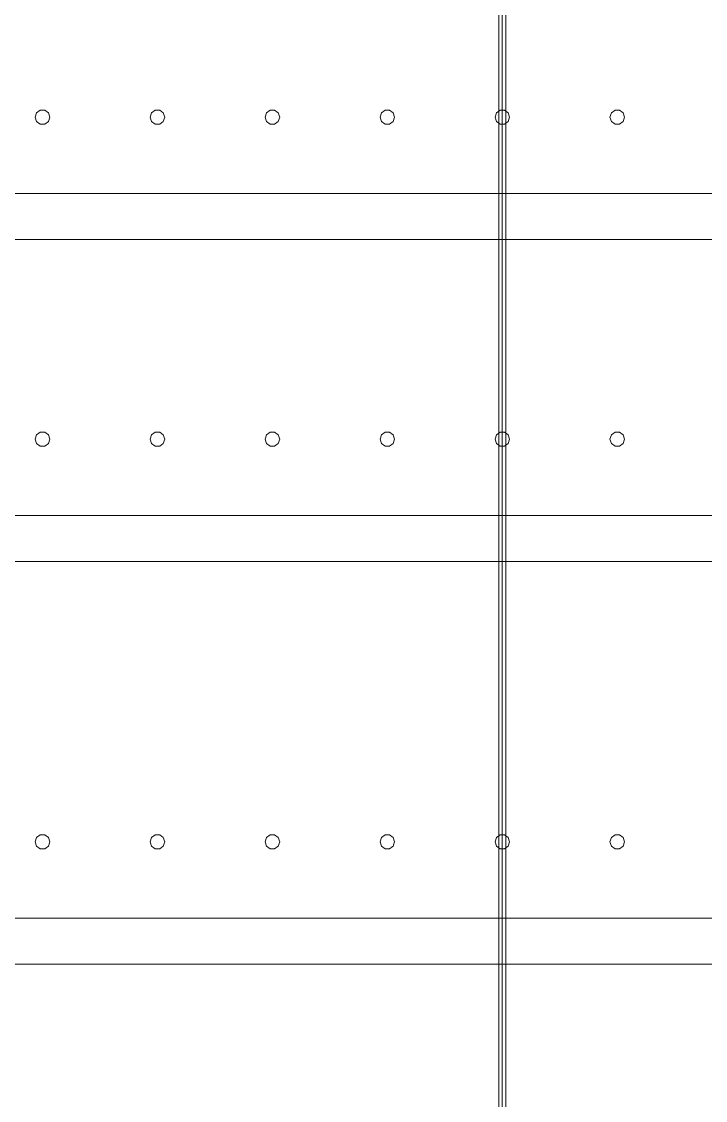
# Model space of a CAD drawing. Header units: millimetres. Extents: x -1970 to 59977, y -50268 to 6837.
# Drawn here: x 57421 to 58016, y 882 to 1820 of the extents above; entities that cross this region are included whole.
import ezdxf

# ---------------------------------------------------------------- set-up
doc = ezdxf.new("R2010")
doc.units = ezdxf.units.MM
doc.layers.add('lateral_secador', color=7, linetype='Continuous', lineweight=0)

msp = doc.modelspace()

# ---------------------------------------------------------------- linework, layer by layer
at = {"layer": 'lateral_secador'}
for p, q in [((57836.253, 2925), (57836.253, 60)), ((57839.253, 0), (57839.253, 2925)), ((57842.253, 60), (57842.253, 2925)), ((57434.116, 1740.082), (57432.903, 1736.35)), ((57432.903, 1736.35), (57434.116, 1732.618)), ((57437.291, 1742.389), (57434.116, 1740.082)), ((57441.215, 1742.389), (57437.291, 1742.389)), ((57444.39, 1740.082), (57441.215, 1742.389)), ((57445.603, 1736.35), (57444.39, 1740.082)), ((57444.39, 1732.618), (57445.603, 1736.35)), ((57534.116, 1740.082), (57532.903, 1736.35)), ((57532.903, 1736.35), (57534.116, 1732.618)), ((57537.291, 1742.389), (57534.116, 1740.082)), ((57541.215, 1742.389), (57537.291, 1742.389)), ((57544.39, 1740.082), (57541.215, 1742.389)), ((57545.603, 1736.35), (57544.39, 1740.082)), ((57544.39, 1732.618), (57545.603, 1736.35)), ((57634.116, 1740.082), (57632.903, 1736.35)), ((57632.903, 1736.35), (57634.116, 1732.618)), ((57637.291, 1742.389), (57634.116, 1740.082)), ((57641.215, 1742.389), (57637.291, 1742.389)), ((57644.39, 1740.082), (57641.215, 1742.389)), ((57645.603, 1736.35), (57644.39, 1740.082)), ((57644.39, 1732.618), (57645.603, 1736.35)), ((57734.116, 1740.082), (57732.903, 1736.35)), ((57732.903, 1736.35), (57734.116, 1732.618)), ((57737.291, 1742.389), (57734.116, 1740.082)), ((57741.215, 1742.389), (57737.291, 1742.389)), ((57744.39, 1740.082), (57741.215, 1742.389)), ((57745.603, 1736.35), (57744.39, 1740.082)), ((57744.39, 1732.618), (57745.603, 1736.35)), ((57834.116, 1740.082), (57832.903, 1736.35)), ((57832.903, 1736.35), (57834.116, 1732.618)), ((57837.291, 1742.389), (57834.116, 1740.082)), ((57841.215, 1742.389), (57837.291, 1742.389)), ((57844.39, 1740.082), (57841.215, 1742.389)), ((57845.603, 1736.35), (57844.39, 1740.082)), ((57844.39, 1732.618), (57845.603, 1736.35)), ((57934.116, 1740.082), (57932.903, 1736.35)), ((57932.903, 1736.35), (57934.116, 1732.618)), ((57937.291, 1742.389), (57934.116, 1740.082)), ((57941.215, 1742.389), (57937.291, 1742.389)), ((57944.39, 1740.082), (57941.215, 1742.389)), ((57945.603, 1736.35), (57944.39, 1740.082)), ((57944.39, 1732.618), (57945.603, 1736.35)), ((57434.116, 1732.618), (57437.291, 1730.311)), ((57437.291, 1730.311), (57441.215, 1730.311)), ((57441.215, 1730.311), (57444.39, 1732.618)), ((57534.116, 1732.618), (57537.291, 1730.311)), ((57537.291, 1730.311), (57541.215, 1730.311)), ((57541.215, 1730.311), (57544.39, 1732.618)), ((57634.116, 1732.618), (57637.291, 1730.311)), ((57637.291, 1730.311), (57641.215, 1730.311)), ((57641.215, 1730.311), (57644.39, 1732.618)), ((57734.116, 1732.618), (57737.291, 1730.311)), ((57737.291, 1730.311), (57741.215, 1730.311)), ((57741.215, 1730.311), (57744.39, 1732.618)), ((57834.116, 1732.618), (57837.291, 1730.311)), ((57837.291, 1730.311), (57841.215, 1730.311)), ((57841.215, 1730.311), (57844.39, 1732.618)), ((57934.116, 1732.618), (57937.291, 1730.311)), ((57937.291, 1730.311), (57941.215, 1730.311)), ((57941.215, 1730.311), (57944.39, 1732.618)), ((39189.253, 1670), (58489.253, 1670)), ((39189.253, 1630), (58489.253, 1630)), ((57434.116, 1460.082), (57432.903, 1456.35)), ((57432.903, 1456.35), (57434.116, 1452.618)), ((57437.291, 1462.389), (57434.116, 1460.082)), ((57441.215, 1462.389), (57437.291, 1462.389)), ((57444.39, 1460.082), (57441.215, 1462.389)), ((57445.603, 1456.35), (57444.39, 1460.082)), ((57444.39, 1452.618), (57445.603, 1456.35)), ((57534.116, 1460.082), (57532.903, 1456.35)), ((57532.903, 1456.35), (57534.116, 1452.618)), ((57537.291, 1462.389), (57534.116, 1460.082)), ((57541.215, 1462.389), (57537.291, 1462.389)), ((57544.39, 1460.082), (57541.215, 1462.389)), ((57545.603, 1456.35), (57544.39, 1460.082)), ((57544.39, 1452.618), (57545.603, 1456.35)), ((57634.116, 1460.082), (57632.903, 1456.35)), ((57632.903, 1456.35), (57634.116, 1452.618)), ((57637.291, 1462.389), (57634.116, 1460.082)), ((57641.215, 1462.389), (57637.291, 1462.389)), ((57644.39, 1460.082), (57641.215, 1462.389)), ((57645.603, 1456.35), (57644.39, 1460.082)), ((57644.39, 1452.618), (57645.603, 1456.35)), ((57734.116, 1460.082), (57732.903, 1456.35)), ((57732.903, 1456.35), (57734.116, 1452.618)), ((57737.291, 1462.389), (57734.116, 1460.082)), ((57741.215, 1462.389), (57737.291, 1462.389)), ((57744.39, 1460.082), (57741.215, 1462.389)), ((57745.603, 1456.35), (57744.39, 1460.082)), ((57744.39, 1452.618), (57745.603, 1456.35)), ((57834.116, 1460.082), (57832.903, 1456.35)), ((57832.903, 1456.35), (57834.116, 1452.618)), ((57837.291, 1462.389), (57834.116, 1460.082)), ((57841.215, 1462.389), (57837.291, 1462.389)), ((57844.39, 1460.082), (57841.215, 1462.389)), ((57845.603, 1456.35), (57844.39, 1460.082)), ((57844.39, 1452.618), (57845.603, 1456.35)), ((57934.116, 1460.082), (57932.903, 1456.35)), ((57932.903, 1456.35), (57934.116, 1452.618)), ((57937.291, 1462.389), (57934.116, 1460.082)), ((57941.215, 1462.389), (57937.291, 1462.389)), ((57944.39, 1460.082), (57941.215, 1462.389)), ((57945.603, 1456.35), (57944.39, 1460.082)), ((57944.39, 1452.618), (57945.603, 1456.35)), ((57434.116, 1452.618), (57437.291, 1450.311)), ((57437.291, 1450.311), (57441.215, 1450.311)), ((57441.215, 1450.311), (57444.39, 1452.618)), ((57534.116, 1452.618), (57537.291, 1450.311)), ((57537.291, 1450.311), (57541.215, 1450.311)), ((57541.215, 1450.311), (57544.39, 1452.618)), ((57634.116, 1452.618), (57637.291, 1450.311)), ((57637.291, 1450.311), (57641.215, 1450.311)), ((57641.215, 1450.311), (57644.39, 1452.618)), ((57734.116, 1452.618), (57737.291, 1450.311)), ((57737.291, 1450.311), (57741.215, 1450.311)), ((57741.215, 1450.311), (57744.39, 1452.618)), ((57834.116, 1452.618), (57837.291, 1450.311)), ((57837.291, 1450.311), (57841.215, 1450.311)), ((57841.215, 1450.311), (57844.39, 1452.618)), ((57934.116, 1452.618), (57937.291, 1450.311)), ((57937.291, 1450.311), (57941.215, 1450.311)), ((57941.215, 1450.311), (57944.39, 1452.618)), ((39189.253, 1390), (58489.253, 1390)), ((39189.253, 1350), (58489.253, 1350)), ((57434.116, 1110.082), (57432.903, 1106.35)), ((57437.291, 1112.389), (57434.116, 1110.082)), ((57441.215, 1112.389), (57437.291, 1112.389)), ((57444.39, 1110.082), (57441.215, 1112.389)), ((57445.603, 1106.35), (57444.39, 1110.082)), ((57534.116, 1110.082), (57532.903, 1106.35)), ((57537.291, 1112.389), (57534.116, 1110.082)), ((57541.215, 1112.389), (57537.291, 1112.389)), ((57544.39, 1110.082), (57541.215, 1112.389)), ((57545.603, 1106.35), (57544.39, 1110.082)), ((57634.116, 1110.082), (57632.903, 1106.35)), ((57637.291, 1112.389), (57634.116, 1110.082)), ((57641.215, 1112.389), (57637.291, 1112.389)), ((57644.39, 1110.082), (57641.215, 1112.389)), ((57645.603, 1106.35), (57644.39, 1110.082)), ((57734.116, 1110.082), (57732.903, 1106.35)), ((57737.291, 1112.389), (57734.116, 1110.082)), ((57741.215, 1112.389), (57737.291, 1112.389)), ((57744.39, 1110.082), (57741.215, 1112.389)), ((57745.603, 1106.35), (57744.39, 1110.082)), ((57834.116, 1110.082), (57832.903, 1106.35)), ((57837.291, 1112.389), (57834.116, 1110.082)), ((57841.215, 1112.389), (57837.291, 1112.389)), ((57844.39, 1110.082), (57841.215, 1112.389)), ((57845.603, 1106.35), (57844.39, 1110.082)), ((57934.116, 1110.082), (57932.903, 1106.35)), ((57937.291, 1112.389), (57934.116, 1110.082)), ((57941.215, 1112.389), (57937.291, 1112.389)), ((57944.39, 1110.082), (57941.215, 1112.389)), ((57945.603, 1106.35), (57944.39, 1110.082)), ((57432.903, 1106.35), (57434.116, 1102.618)), ((57434.116, 1102.618), (57437.291, 1100.311)), ((57437.291, 1100.311), (57441.215, 1100.311)), ((57441.215, 1100.311), (57444.39, 1102.618)), ((57444.39, 1102.618), (57445.603, 1106.35)), ((57532.903, 1106.35), (57534.116, 1102.618)), ((57534.116, 1102.618), (57537.291, 1100.311)), ((57537.291, 1100.311), (57541.215, 1100.311)), ((57541.215, 1100.311), (57544.39, 1102.618)), ((57544.39, 1102.618), (57545.603, 1106.35)), ((57632.903, 1106.35), (57634.116, 1102.618)), ((57634.116, 1102.618), (57637.291, 1100.311)), ((57637.291, 1100.311), (57641.215, 1100.311)), ((57641.215, 1100.311), (57644.39, 1102.618)), ((57644.39, 1102.618), (57645.603, 1106.35)), ((57732.903, 1106.35), (57734.116, 1102.618)), ((57734.116, 1102.618), (57737.291, 1100.311)), ((57737.291, 1100.311), (57741.215, 1100.311)), ((57741.215, 1100.311), (57744.39, 1102.618)), ((57744.39, 1102.618), (57745.603, 1106.35)), ((57832.903, 1106.35), (57834.116, 1102.618)), ((57834.116, 1102.618), (57837.291, 1100.311)), ((57837.291, 1100.311), (57841.215, 1100.311)), ((57841.215, 1100.311), (57844.39, 1102.618)), ((57844.39, 1102.618), (57845.603, 1106.35)), ((57932.903, 1106.35), (57934.116, 1102.618)), ((57934.116, 1102.618), (57937.291, 1100.311)), ((57937.291, 1100.311), (57941.215, 1100.311)), ((57941.215, 1100.311), (57944.39, 1102.618)), ((57944.39, 1102.618), (57945.603, 1106.35)), ((39189.253, 1040), (58489.253, 1040)), ((39189.253, 1000), (58489.253, 1000))]:
    msp.add_line(p, q, dxfattribs=at)

doc.saveas('drawing.dxf')
